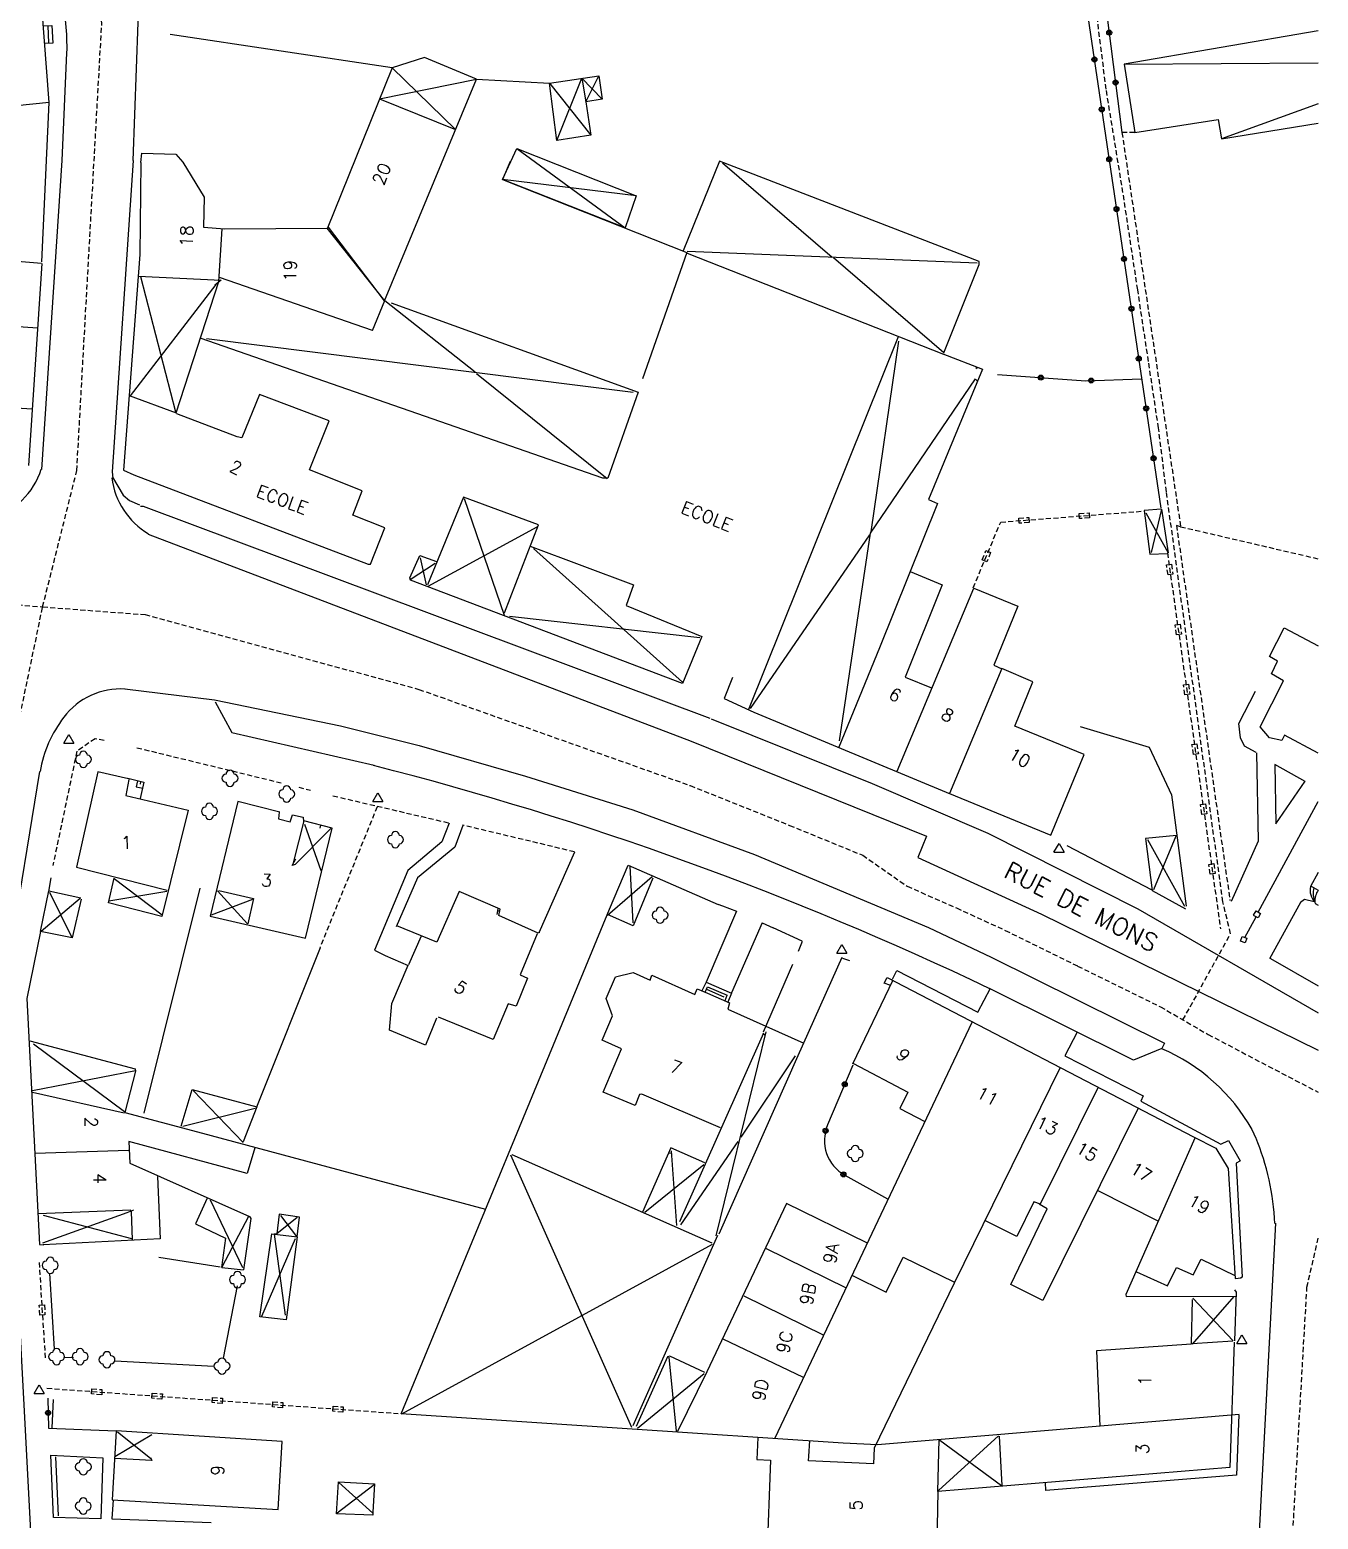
# Model space of a CAD drawing. Header units: millimetres. Extents: x 115992 to 117000, y 129000 to 130003.
# Drawn here: x 116872.1 to 117000, y 129285.1 to 129432.9 of the extents above; entities that cross this region are included whole.
import ezdxf
from ezdxf.enums import TextEntityAlignment as Align

# ---------------------------------------------------------------- set-up
doc = ezdxf.new("R2010")
doc.units = ezdxf.units.MM
doc.linetypes.add('DASHED', pattern=[0.75, 0.5, -0.25])
for name, color, linetype in [('W0001', 6, 'DASHED'), ('W0008', 7, 'CONTINUOUS'), ('W0100', 7, 'CONTINUOUS'), ('W0112', 1, 'DASHED'), ('W0300', 7, 'CONTINUOUS'), ('W0310', 3, 'CONTINUOUS'), ('W0322', 7, 'CONTINUOUS'), ('W0471', 7, 'CONTINUOUS'), ('W0989', 7, 'CONTINUOUS'), ('W0991', 7, 'CONTINUOUS')]:
    doc.layers.add(name, color=color, linetype=linetype)
doc.styles.get("Standard").update_dxf_attribs({"font": 'romans.shx', "width": 0.85})

msp = doc.modelspace()

# ---------------------------------------------------------------- linework, layer by layer
at = {"layer": 'W0001'}
for points in [[(116873.38, 129375.61), (116876.77, 129389.13), (116879.25, 129433.52), (116877.5, 129446.1), (116875.01, 129456.3), (116871.4, 129466.84), (116866.72, 129479.08), (116864.19, 129483.65), (116849.89, 129500)], [(116986.57, 129334.62), (116991.3, 129343.17), (116990.54, 129346.33), (116984.93, 129387.04), (116984.15, 129393.36), (116983.15, 129399.97), (116982.08, 129407.08), (116980.62, 129416.72), (116978.95, 129426.98), (116969.79, 129500)], [(116500, 129356.11), (116637.21, 129363.52), (116734.52, 129368.94), (116789.85, 129372.03), (116832.71, 129374.79), (116858.91, 129376.71), (116873.38, 129375.61)], [(116871, 129250), (116866.83, 129330.22), (116866.98, 129339.43), (116870.06, 129359.64), (116873.38, 129375.61)], [(116873.38, 129375.61), (116883.54, 129374.84), (116910.73, 129367.42), (116937.64, 129357.88), (116947.53, 129353.93), (116954.79, 129350.96), (116959.19, 129347.89), (116964.09, 129345.73), (116968.93, 129343.51), (116976.11, 129339.97), (116984.33, 129335.93), (116989.06, 129333.18), (117000, 129327.44)], [(116995.55, 129250), (116998.88, 129308.1), (117000, 129312.96)]]:
    msp.add_lwpolyline(points, dxfattribs=at)
at = {"layer": 'W0008'}
for points in [[(116840.17, 129500), (116843.3, 129496.11), (116846.97, 129492.45), (116851.3, 129488.57), (116854.96, 129485.91), (116860.21, 129482.39, -0.177549), (116860.95, 129481.01), (116869.53, 129454.32), (116875.2, 129436.36, -0.058926), (116875.76, 129430.6), (116875.3, 129419.91)], [(116882.37, 129419.9), (116882.86, 129433.59), (116882.53, 129444.02), (116881.64, 129452.67, 0.124275), (116864.43, 129489.82), (116860.85, 129494.78, -0.21658), (116859.46, 129500, 3.170576)]]:
    msp.add_lwpolyline(points, format="xyb", dxfattribs=at)
for points in [[(116875.3, 129419.91), (116873.26, 129389.24)], [(116882.37, 129419.9), (116880.28, 129389.01), (116880.33, 129388.39)], [(116880.32, 129388.48), (116881.36, 129386.71), (116882, 129386.15), (116883, 129385.74)], [(116883.09, 129385.59), (116883.35, 129385.59), (116939.62, 129364.57)], [(116883.85, 129382.84), (116937.76, 129362.27), (116961.13, 129352.86), (116960.25, 129350.75), (116972.53, 129345.13), (117000, 129331.61)], [(116881.54, 129367.49), (116890.45, 129366.37), (116902.93, 129363.79), (116910.74, 129361.84), (116921.31, 129358.82), (116931.98, 129355.46), (116944.05, 129351.04), (116961.32, 129343.78), (116967.54, 129340.86), (116984.73, 129332.31), (116984.46, 129331.8), (116981.65, 129330.64), (116967.38, 129337.74)], [(116890.52, 129366.19), (116892.17, 129363.14), (116906.28, 129359.9)], [(116939.73, 129364.5), (116955.73, 129358.07), (116967.19, 129353.15), (116982.08, 129345.64), (117000, 129335.31)], [(116873.07, 129359.28), (116870.07, 129340.83), (116869.73, 129336.6), (116869.74, 129330.25), (116873.96, 129250)], [(116993.41, 129323.74), (116993.8, 129322.89)], [(116995.75, 129314.45), (116992.35, 129250)]]:
    msp.add_lwpolyline(points, dxfattribs=at)
for centre, radius, start, end in [((116866.36, 129391.38), 7.19, 284.7658, 342.9936), ((116887.69, 129389.33), 7.5, 187.0707, 239.539), ((116881.14, 129360.35), 7.12, 86.5786, 142.7817), ((116885.25, 129357.19), 12.3, 142.6325, 170.2751), ((116824.08, 129037.38), 332.78, 64.4891, 75.708), ((116977.16, 129314.57), 18.68, 29.4194, 66.9298), ((116970.59, 129313.31), 25.13, 2.5142, 22.5508)]:
    msp.add_arc(centre, radius, start, end, dxfattribs=at)
at = {"layer": 'W0100'}
for points in [[(116874.02, 129425.67), (116873.3, 129435.23)], [(116873.45, 129433.27), (116874.3, 129433.31), (116874.4, 129431.55), (116873.58, 129431.53)], [(116874, 129431.54), (116873.92, 129433.29)], [(117000, 129432.78), (116980.75, 129429.46), (116981.78, 129422.67), (116990.07, 129423.97), (116990.39, 129422.07), (117000, 129423.6)], [(116908.07, 129429.11), (116886.05, 129432.41)], [(116911.3, 129430.14), (116908.07, 129429.11), (116901.63, 129413.12)], [(116916.45, 129427.98), (116911.3, 129430.14)], [(116980.75, 129429.46), (117000, 129429.59)], [(116906.82, 129426.02), (116914.37, 129422.97), (116908.07, 129429.11)], [(116906.82, 129426.02), (116916.45, 129427.98), (116923.7, 129427.57), (116928.59, 129428.32), (116928.92, 129425.99), (116927.29, 129425.73), (116927.78, 129422.42), (116924.42, 129421.89), (116923.7, 129427.57), (116927.78, 129422.42)], [(116924.42, 129421.89), (116926.91, 129428.06), (116927.29, 129425.73), (116928.59, 129428.32)], [(116928.92, 129425.99), (116926.91, 129428.06)], [(116907.31, 129405.99), (116916.45, 129427.98)], [(116874.02, 129425.67), (116862.31, 129424.48)], [(116873.3, 129409.86), (116874.02, 129425.67)], [(117000, 129425.52), (116990.39, 129422.07)], [(116920.45, 129421.1), (116932.31, 129416.4), (116931.22, 129413.23), (116919.03, 129418.01), (116920.45, 129421.1), (116931.22, 129413.23)], [(116883.13, 129419.7), (116883.03, 129410.58), (116881.97, 129396.57), (116886.64, 129394.87), (116890.87, 129407.9), (116891.19, 129413.12)], [(116883.13, 129419.7), (116883.23, 129420.63), (116886.61, 129420.53), (116887.29, 129419.73)], [(116887.29, 129419.73), (116889.42, 129416.25), (116889.36, 129413.28), (116891.45, 129413.12), (116901.6, 129413.2), (116907.32, 129405.98)], [(116919.8, 129419.8), (116919.03, 129418.01), (116937.32, 129410.78), (116932.93, 129398.23)], [(116962.85, 129400.83), (116966.34, 129409.59), (116966.33, 129409.87), (116940.57, 129419.85), (116936.97, 129410.93)], [(116940.87, 129419.66), (116951.76, 129410.32)], [(116932.31, 129416.4), (116919.03, 129418.01)], [(116907.31, 129405.99), (116901.76, 129413.28)], [(116873.28, 129409.7), (116870.87, 129409.89), (116870.9, 129410.61), (116863.79, 129410.95), (116860.62, 129410.61), (116860.61, 129409.2), (116862.54, 129409.12), (116862.48, 129407.46), (116858.71, 129407.61), (116858.61, 129404.26)], [(116937.35, 129410.9), (116966.15, 129409.76)], [(116937.35, 129410.72), (116962.81, 129400.7)], [(116873.3, 129409.69), (116871.98, 129389.64)], [(116951.89, 129410.28), (116962.84, 129400.85)], [(116890.56, 129407.6), (116882.06, 129396.55)], [(116882.9, 129408.42), (116891.11, 129408.02), (116890.48, 129407.54)], [(116883.08, 129408.39), (116886.57, 129394.96)], [(116906.12, 129403.03), (116890.94, 129408.29)], [(116906.12, 129403.03), (116907.34, 129406.02), (116916.3, 129398.93)], [(116907.97, 129405.77), (116932.5, 129396.9), (116929.48, 129388.39), (116929, 129388.39), (116889.02, 129402.29)], [(116872.86, 129403.26), (116858.46, 129404.26), (116855.44, 129404.06)], [(116889.63, 129402.25), (116932.01, 129396.9)], [(116958.3, 129402.42), (116943.44, 129365.43)], [(116958.33, 129401.98), (116955.58, 129383.05)], [(116962.74, 129400.72), (116966.67, 129399.19), (116961.3, 129386.25), (116962.2, 129385.88), (116956.46, 129371.53), (116952.4, 129361.69)], [(116916.46, 129398.78), (116929.41, 129388.35)], [(116966.02, 129399.37), (116966.15, 129399.28)], [(116965.96, 129398.23), (116955.54, 129382.91), (116952.46, 129362.3)], [(116965.99, 129398.2), (116966.21, 129397.98)], [(116863.56, 129395.78), (116872.36, 129395.27)], [(116881.97, 129396.61), (116881.42, 129389.17), (116882.42, 129388.7), (116905.68, 129379.85), (116905.92, 129379.85), (116907.35, 129383.45), (116904.16, 129384.72), (116905.09, 129387.13), (116899.87, 129389.2), (116901.81, 129394.06), (116894.92, 129396.68), (116893.14, 129392.38), (116892.69, 129392.47), (116886.71, 129394.78)], [(116919.24, 129375.02), (116922.61, 129383.74), (116915.15, 129386.51), (116911.57, 129377.79)], [(116915.21, 129386.36), (116919.19, 129374.8)], [(116984.4, 129385.32), (116982.72, 129385.17), (116983.28, 129380.84), (116985.04, 129380.92)], [(116984.43, 129385.31), (116983.43, 129380.99)], [(116984.43, 129385.31), (116985.1, 129380.96)], [(116982.89, 129384.93), (116985.1, 129380.96)], [(116922.43, 129383.52), (116911.63, 129377.62)], [(116955.46, 129382.77), (116943.62, 129365.53)], [(116921.78, 129381.62), (116932.04, 129377.78), (116931.3, 129375.75), (116938.82, 129372.67), (116936.88, 129368), (116909.88, 129378.26), (116909.83, 129378.48), (116910.81, 129380.72), (116912.49, 129380.1)], [(116922.11, 129381.4), (116936.9, 129368.13)], [(116912.33, 129379.9), (116909.85, 129378.3)], [(116910.85, 129380.48), (116911.45, 129377.78)], [(116959.51, 129379.11), (116962.67, 129377.79), (116959.01, 129368.65), (116961.6, 129367.56)], [(116965.78, 129377.43), (116958.16, 129359.27)], [(116965.83, 129377.46), (116970.18, 129375.67), (116967.8, 129369.84), (116968.6, 129369.45)], [(116919.73, 129374.7), (116938.62, 129372.58)], [(116995.15, 129362.62), (116994.23, 129363.71), (116996.56, 129368.28), (116995.36, 129368.96), (116995.96, 129370.21), (116995.15, 129370.67), (116996.63, 129373.52), (117000, 129371.73)], [(116941.85, 129368.59), (116941.04, 129366.52), (116943.98, 129365.17), (116963.47, 129357.05)], [(116976.36, 129363.73), (116983.21, 129361.68), (116985.45, 129356.97), (116986.88, 129345.9)], [(117000, 129361.1), (116996.65, 129362.89), (116996.4, 129362.36), (116995.15, 129362.62), (116995.15, 129362.62)], [(116881.89, 129358.53), (116878.86, 129359.23), (116876.73, 129349.79), (116885.75, 129347.5)], [(116881.83, 129358.61), (116883.42, 129358.23), (116883.07, 129356.58)], [(116881.92, 129358.48), (116881.65, 129356.9), (116887.84, 129355.44), (116885.22, 129344.89), (116879.92, 129346.24), (116880.49, 129348.7)], [(116882.79, 129358.35), (116882.66, 129357.76), (116883.31, 129357.62)], [(116883.1, 129358.29), (116883.05, 129358)], [(116892.77, 129356.29), (116890.02, 129344.92), (116899.47, 129342.73), (116902.12, 129353.66), (116899.31, 129354.38), (116898.24, 129350.22)], [(116892.77, 129356.34), (116896.93, 129355.28)], [(116896.86, 129355.24), (116896.78, 129354.56), (116897.96, 129354.29), (116898.17, 129354.96), (116899.23, 129354.74), (116899.27, 129354.31)], [(116901.98, 129353.62), (116898.45, 129350.03), (116898.15, 129349.96), (116898.5, 129350.62)], [(116899.37, 129354.03), (116901, 129349.46)], [(116900.95, 129353.94), (116900.88, 129353.65)], [(116985.93, 129352.91), (116982.84, 129352.61), (116983.5, 129347.47), (116986.83, 129345.64)], [(116985.87, 129352.86), (116983.64, 129347.52)], [(116975.04, 129351.92), (116983.48, 129347.54)], [(116983.06, 129352.54), (116986.74, 129345.91)], [(116992.16, 129295.47), (116956.24, 129292.47), (116952.84, 129292.61), (116908.96, 129295.53), (116929.64, 129345.62), (116931.5, 129349.98), (116940.43, 129346.08)], [(116931.66, 129349.87), (116931.96, 129344.25)], [(116874.18, 129348.73), (116873.97, 129347.37)], [(116880.48, 129348.66), (116885.25, 129345.04)], [(116933.89, 129348.82), (116929.44, 129344.98)], [(116933.94, 129348.68), (116931.99, 129343.97), (116929.44, 129345.07)], [(117000, 129349.25), (116999.22, 129347.85)], [(116873.16, 129343.39), (116873.98, 129347.43), (116877.18, 129346.72)], [(116874.06, 129347.3), (116876.25, 129342.86)], [(116885.72, 129347.38), (116879.94, 129346.39)], [(116890.75, 129347.43), (116893.73, 129344.16)], [(116890.87, 129347.47), (116894.32, 129346.68), (116893.75, 129344.15)], [(116922.7, 129343.29), (116922.58, 129343.22), (116918.65, 129344.97), (116918.81, 129345.6), (116914.74, 129347.35), (116912.52, 129342.33), (116908.55, 129343.96)], [(116999.29, 129347.88), (117000, 129347.51)], [(116877.19, 129346.61), (116876.32, 129342.76), (116873.16, 129343.38), (116871.82, 129336.75), (116873.07, 129312.33), (116873.5, 129312.3)], [(116877.12, 129346.68), (116873.24, 129343.39)], [(116894.2, 129346.56), (116890.1, 129345.03)], [(116918.57, 129345.65), (116918.48, 129345.08)], [(116918.55, 129345.47), (116918.77, 129345.41)], [(116940.39, 129346.11), (116940.86, 129345.93)], [(116999.66, 129346.3), (116999.7, 129346.17)], [(116999.7, 129346.17), (117000, 129346.02)], [(116910.95, 129342.92), (116909.69, 129340.1)], [(116922.48, 129343.18), (116920.78, 129339.09), (116921.51, 129338.76), (116920.37, 129335.98), (116919.59, 129336.23), (116918.11, 129332.69), (116912.68, 129334.89)], [(116948.77, 129342.43), (116945.9, 129343.75)], [(116948.41, 129341.43), (116948.8, 129342.44)], [(116907.38, 129341), (116909.66, 129340.02)], [(116912.46, 129334.78), (116911.39, 129332.11), (116907.81, 129333.61), (116908.04, 129336.24), (116909.67, 129340.06)], [(116952.72, 129340.81), (116948.33, 129331.05), (116940.5, 129313.37)], [(116947.82, 129340.13), (116944.91, 129333.4)], [(116952.78, 129340.76), (116953.48, 129340.53)], [(116995.26, 129340.7), (117000, 129338.02)], [(116940.68, 129323.91), (116932.87, 129327.26), (116932.61, 129327.22), (116932.18, 129326.14), (116929.01, 129327.45), (116930.84, 129331.76), (116928.92, 129332.62), (116929.94, 129335.03), (116929.31, 129336.75), (116930.24, 129338.89), (116932, 129339.32), (116933.69, 129338.57), (116933.84, 129339.07), (116938.11, 129337.14), (116938.34, 129337.72), (116939.38, 129337.28), (116941.57, 129336.31), (116941.39, 129335.7), (116948.93, 129332.32)], [(116939.25, 129338.37), (116938.83, 129337.51)], [(116939.17, 129337.43), (116939.39, 129337.91), (116941.34, 129337.07)], [(116939.25, 129338.37), (116941.76, 129337.29)], [(116957.78, 129338.57), (116953.78, 129330.22)], [(116957.46, 129338.06), (116956.92, 129338.28), (116957.2, 129338.84), (116987.61, 129323.02), (116989.85, 129321.9), (116991.06, 129319.87), (116991.76, 129308.96), (116992.34, 129309.02)], [(116939.28, 129337.66), (116941, 129336.9)], [(116941.28, 129337.05), (116941.11, 129336.51)], [(116941.76, 129337.29), (116941.41, 129336.38)], [(116965.62, 129334.38), (116946.05, 129293.11)], [(116872.1, 129332.54), (116882.55, 129329.76), (116882.6, 129329.54), (116881.55, 129325.44), (116888.74, 129323.52), (116917.35, 129315.83)], [(116872.48, 129332.25), (116881.5, 129325.54)], [(116944.92, 129333.3), (116936.61, 129314.6)], [(116945.18, 129333.43), (116940.2, 129313.2)], [(116944.87, 129333.3), (116945.1, 129333.08)], [(116948.09, 129331.05), (116942.7, 129322.98)], [(116882.58, 129329.57), (116872.36, 129327.6)], [(116974.36, 129329.84), (116963.87, 129308.5), (116955.92, 129292.11), (116955.85, 129290.56), (116949.39, 129290.86), (116949.45, 129291.32), (116949.52, 129292.85)], [(116953.87, 129330.3), (116959.25, 129327.46), (116958.47, 129325.82), (116960.94, 129324.54)], [(116887.14, 129324.07), (116888.21, 129327.7), (116894.63, 129326.01), (116893.28, 129322.52)], [(116888.31, 129327.62), (116893.27, 129322.47)], [(116978.13, 129327.87), (116972.4, 129316.35)], [(116872.36, 129327.44), (116881.47, 129325.4)], [(116894.49, 129325.84), (116887.28, 129324.05)], [(116982.13, 129325.87), (116972.67, 129306.79), (116969.5, 129308.36), (116973.09, 129315.89), (116972.31, 129316.35)], [(116881.91, 129321.66), (116872.64, 129321.38)], [(116894.45, 129321.93), (116893.68, 129319.38), (116881.92, 129322.56), (116882.03, 129320.42), (116893.9, 129315.1), (116894.03, 129314.9), (116893.31, 129309.81), (116893.31, 129309.81)], [(116939.12, 129320.43), (116935.73, 129321.92), (116932.94, 129315.55)], [(116942.4, 129322.57), (116936.71, 129314.28)], [(116987.76, 129322.88), (116980.91, 129307.36), (116980.92, 129307.16), (116991.86, 129307.2)], [(116919.81, 129321.24), (116931.82, 129294.22)], [(116919.95, 129321.27), (116939.82, 129312.5)], [(116939, 129320.24), (116933.16, 129315.52)], [(116935.54, 129321.44), (116935.79, 129321.41)], [(116935.76, 129321.62), (116936.29, 129314.22)], [(116884.78, 129319.08), (116885.06, 129312.9), (116873.44, 129312.29)], [(116978.12, 129317.71), (116984.08, 129314.7)], [(116882.13, 129315.73), (116872.93, 129315.37)], [(116882.39, 129315.74), (116881.72, 129315.49), (116873.36, 129312.46)], [(116889.72, 129316.92), (116888.56, 129314.38), (116891.52, 129312.96), (116891.14, 129310.06)], [(116890.01, 129316.76), (116893.23, 129310.06)], [(116955.2, 129312.51), (116947.21, 129316.39), (116939.32, 129299.71), (116936.41, 129293.78)], [(116972.44, 129316.34), (116971.78, 129316.56), (116970.09, 129313.14), (116966.91, 129314.71)], [(116873.44, 129315.24), (116882.2, 129312.92)], [(116882.15, 129315.62), (116882.27, 129312.79)], [(116893.81, 129315.11), (116891.18, 129310.07)], [(116898.64, 129313.08), (116898.89, 129315.06), (116896.87, 129315.35), (116896.61, 129313.39)], [(116898.64, 129315.03), (116896.64, 129313.41)], [(116896.98, 129315.2), (116898.57, 129313.14)], [(116898.43, 129312.89), (116895.1, 129305.2)], [(116896.64, 129313.36), (116896.35, 129313.36), (116897.46, 129305.33)], [(116940.37, 129313.23), (116931.95, 129294.34)], [(116939.85, 129312.35), (116908.99, 129295.5)], [(116945.13, 129311.96), (116953.13, 129308.03)], [(116891.15, 129310.04), (116893.31, 129309.81)], [(116953.76, 129309.26), (116957.1, 129307.6), (116958.79, 129311.08), (116963.82, 129308.64)], [(116981.95, 129309.61), (116985.05, 129308.23), (116985.92, 129310.06), (116987.59, 129309.33), (116988.38, 129310.89), (116991.73, 129309.25)], [(116942.97, 129307.25), (116950.87, 129303.36)], [(116987.49, 129306.89), (116987.38, 129302.44), (116977.98, 129301.77), (116978.31, 129294.31)], [(116991.62, 129307.17), (116987.49, 129302.44)], [(116987.55, 129307.01), (116991.55, 129302.76)], [(116991.69, 129307.85), (116991.87, 129307.59), (116991.68, 129302.76)], [(116940.9, 129302.96), (116948.87, 129299.18)], [(116991.66, 129302.63), (116991.22, 129290.2), (116962.25, 129287.84), (116962.38, 129292.98)], [(116991.51, 129302.74), (116987.48, 129302.47)], [(116939.12, 129299.63), (116935.64, 129301.25), (116935.39, 129301.19), (116932.29, 129294.27)], [(116935.53, 129301.17), (116936.27, 129293.8)], [(116939.06, 129299.51), (116932.43, 129294.09)], [(116880.8, 129293.74), (116884.1, 129291.13)], [(116884.23, 129293.45), (116880.55, 129291.27)], [(116944.36, 129293.17), (116944.26, 129291.01), (116945.64, 129290.93), (116945.27, 129281.29)], [(116968.27, 129293.34), (116962.3, 129287.93)], [(116962.43, 129292.92), (116968.56, 129288.43)], [(116968.33, 129293.3), (116968.61, 129288.41)], [(116884.08, 129291.19), (116884.22, 129290.9), (116880.52, 129291.1)], [(116906.3, 129288.47), (116902.61, 129285.67)], [(116902.77, 129288.72), (116906.14, 129285.66)], [(116962.23, 129287.87), (116961.72, 129259.83)]]:
    msp.add_lwpolyline(points, dxfattribs=at)
for points in [[(116963.41, 129357.08), (116973.47, 129352.95), (116976.76, 129360.96), (116969.9, 129363.77), (116971.67, 129368.17), (116968.59, 129369.49), (116963.41, 129357.08)], [(116898.65, 129313.09), (116897.56, 129304.85), (116894.94, 129305.17), (116896.13, 129313.38), (116898.65, 129313.09)], [(116880.28, 129287), (116896.77, 129286.05), (116897.17, 129292.77), (116880.67, 129293.84), (116880.28, 129287)], [(116906.16, 129285.77), (116906.14, 129285.46), (116902.54, 129285.61), (116902.74, 129288.8), (116906.33, 129288.59), (116906.16, 129285.77)]]:
    msp.add_lwpolyline(points, close=True, dxfattribs=at)
for points in [[(116999.22, 129347.85, 0.232617), (116999.66, 129346.3, 0.687518)], [(116999.58, 129347.73, 0.164089), (116999.66, 129346.3, 1.187647)], [(117000, 129347.51, 0.159888), (116999.66, 129346.3, 1.484833)]]:
    msp.add_lwpolyline(points, format="xyb", dxfattribs=at)
at = {"layer": 'W0112'}
for p, q in [((116970.29, 129384.41), (116971.28, 129384.48)), ((116970.32, 129383.91), (116970.29, 129384.41)), ((116971.32, 129383.98), (116970.32, 129383.91)), ((116971.28, 129384.48), (116971.32, 129383.98)), ((116976.27, 129384.87), (116977.27, 129384.94)), ((116976.31, 129384.37), (116976.27, 129384.87)), ((116977.3, 129384.45), (116976.31, 129384.37)), ((116977.27, 129384.94), (116977.3, 129384.45)), ((116966.63, 129380.27), (116967.02, 129381.19)), ((116967.02, 129381.19), (116967.48, 129381)), ((116967.48, 129381), (116967.1, 129380.08)), ((116967.1, 129380.08), (116966.63, 129380.27)), ((116984.95, 129379.77), (116985.44, 129379.84)), ((116985.09, 129378.78), (116984.95, 129379.77)), ((116985.44, 129379.84), (116985.58, 129378.85)), ((116985.58, 129378.85), (116985.09, 129378.78)), ((116985.79, 129373.82), (116986.28, 129373.89)), ((116985.93, 129372.83), (116985.79, 129373.82)), ((116986.28, 129373.89), (116986.42, 129372.9)), ((116986.42, 129372.9), (116985.93, 129372.83)), ((116986.63, 129367.88), (116987.12, 129367.95)), ((116986.77, 129366.89), (116986.63, 129367.88)), ((116987.12, 129367.95), (116987.26, 129366.96)), ((116987.26, 129366.96), (116986.77, 129366.89)), ((116987.47, 129361.94), (116987.96, 129362.01)), ((116987.61, 129360.95), (116987.47, 129361.94)), ((116987.96, 129362.01), (116988.1, 129361.02)), ((116988.1, 129361.02), (116987.61, 129360.95)), ((116988.31, 129356), (116988.8, 129356.07)), ((116988.45, 129355.01), (116988.31, 129356)), ((116988.8, 129356.07), (116988.94, 129355.08)), ((116988.94, 129355.08), (116988.45, 129355.01)), ((116989.15, 129350.06), (116989.64, 129350.13)), ((116989.29, 129349.07), (116989.15, 129350.06)), ((116989.64, 129350.13), (116989.78, 129349.14)), ((116989.78, 129349.14), (116989.29, 129349.07)), ((116993.59, 129345), (116993.83, 129345.43)), ((116993.83, 129345.43), (116994.27, 129345.19)), ((116994.03, 129344.76), (116993.59, 129345)), ((116994.27, 129345.19), (116994.03, 129344.76)), ((116992.29, 129342.42), (116992.46, 129342.9)), ((116992.76, 129342.26), (116992.29, 129342.42)), ((116992.46, 129342.9), (116992.93, 129342.73)), ((116992.93, 129342.73), (116992.76, 129342.26)), ((116873.05, 129306.33), (116873.55, 129306.36)), ((116873.11, 129305.33), (116873.05, 129306.33)), ((116873.61, 129305.36), (116873.11, 129305.33)), ((116873.55, 129306.36), (116873.61, 129305.36)), ((116878.24, 129297.5), (116878.27, 129298)), ((116878.27, 129298), (116879.27, 129297.93)), ((116879.24, 129297.43), (116878.24, 129297.5)), ((116879.27, 129297.93), (116879.24, 129297.43)), ((116884.22, 129297.07), (116884.26, 129297.57)), ((116885.22, 129297), (116884.22, 129297.07)), ((116884.26, 129297.57), (116885.26, 129297.5)), ((116885.26, 129297.5), (116885.22, 129297)), ((116890.21, 129296.64), (116890.24, 129297.14)), ((116891.21, 129296.57), (116890.21, 129296.64)), ((116890.24, 129297.14), (116891.24, 129297.07)), ((116891.24, 129297.07), (116891.21, 129296.57)), ((116896.19, 129296.21), (116896.23, 129296.71)), ((116896.23, 129296.71), (116897.23, 129296.64)), ((116897.23, 129296.64), (116897.19, 129296.14)), ((116897.19, 129296.14), (116896.19, 129296.21)), ((116902.18, 129295.78), (116902.21, 129296.28)), ((116903.17, 129295.71), (116902.18, 129295.78)), ((116902.21, 129296.28), (116903.21, 129296.21)), ((116903.21, 129296.21), (116903.17, 129295.71))]:
    msp.add_line(p, q, dxfattribs=at)
for points in [[(116981.78, 129422.67), (116980.52, 129422.68), (116986.34, 129383.56), (117000, 129380.38)], [(116965.75, 129377.51), (116968.48, 129384.02), (116982.77, 129385.12)], [(116986.34, 129383.56), (116985.93, 129383.69), (116991.24, 129346.47)], [(116985.03, 129380.97), (116990.3, 129343.66)], [(116879.49, 129362.34), (116878.59, 129362.53), (116876.78, 129361.29), (116874.39, 129349.93)], [(116882.74, 129361.63), (116897.28, 129358.09)], [(116898.8, 129357.72), (116899.98, 129357.42)], [(116906.58, 129355.78), (116900.88, 129341.75)], [(116902.2, 129356.86), (116913.76, 129354.16)], [(116926.17, 129351.3), (116915.06, 129353.95)], [(116873.02, 129310.56), (116873.65, 129300.88)], [(116873.81, 129298.07), (116908.68, 129295.57)]]:
    msp.add_lwpolyline(points, dxfattribs=at)
at = {"layer": 'W0300'}
for centre, start, end in [((116877.03, 129360.48), 90, 270), ((116877.43, 129360.88), 0, 180), ((116877.43, 129360.08), 180, 0), ((116877.83, 129360.48), 270, 90), ((116891.58, 129358.6), 90, 270), ((116891.98, 129359), 0, 180), ((116892.38, 129358.6), 270, 90), ((116891.98, 129358.2), 180, 0), ((116897.21, 129357.04), 90, 270), ((116897.61, 129357.44), 0, 180), ((116898.01, 129357.04), 270, 90), ((116889.54, 129355.32), 90, 270), ((116889.94, 129355.72), 0, 180), ((116890.34, 129355.32), 270, 90), ((116897.61, 129356.64), 180, 0), ((116889.94, 129354.92), 180, 0), ((116908, 129352.51), 90, 270), ((116908.4, 129352.91), 0, 180), ((116908.8, 129352.51), 270, 90), ((116908.4, 129352.11), 180, 0), ((116934.27, 129345.01), 90, 270), ((116934.67, 129345.41), 0, 180), ((116935.07, 129345.01), 270, 90), ((116934.67, 129344.61), 180, 0), ((116953.64, 129321.36), 90, 270), ((116954.04, 129321.76), 0, 180), ((116954.44, 129321.36), 270, 90), ((116954.04, 129320.96), 180, 0), ((116873.73, 129310.27), 90, 270), ((116874.13, 129310.67), 0, 180), ((116874.13, 129309.87), 180, 0), ((116874.53, 129310.27), 270, 90), ((116892.32, 129308.85), 90, 270), ((116892.72, 129309.25), 0, 180), ((116892.72, 129308.45), 180, 0), ((116893.12, 129308.85), 270, 90), ((116874.36, 129301.21), 90, 270), ((116874.76, 129301.61), 0, 180), ((116875.16, 129301.21), 270, 90), ((116876.7, 129301.21), 90, 270), ((116877.1, 129301.61), 0, 180), ((116877.5, 129301.21), 270, 90), ((116879.36, 129300.9), 90, 270), ((116879.76, 129301.3), 0, 180), ((116880.16, 129300.9), 270, 90), ((116891.18, 129300.67), 0, 180), ((116874.76, 129300.81), 180, 0), ((116877.1, 129300.81), 180, 0), ((116879.76, 129300.5), 180, 0), ((116890.78, 129300.27), 90, 270), ((116891.18, 129299.87), 180, 0), ((116891.58, 129300.27), 270, 90), ((116877.02, 129290.27), 90, 270), ((116877.42, 129290.67), 0, 180), ((116877.82, 129290.27), 270, 90), ((116877.42, 129289.87), 180, 0), ((116877.01, 129286.38), 90, 270), ((116877.41, 129286.78), 0, 180), ((116877.81, 129286.38), 270, 90), ((116877.41, 129285.98), 180, 0)]:
    msp.add_arc(centre, 0.4, start, end, dxfattribs=at)
at = {"layer": 'W0310'}
for points in [[(116994.03, 129345.33), (117000, 129356.3)], [(116888.97, 129347.68), (116883.43, 129325.37)], [(116992.73, 129342.8), (116993.83, 129344.86)], [(116894.63, 129326.01), (116900.96, 129341.81)], [(116891.01, 129310.1), (116884.91, 129311.03)], [(116874.06, 129309.48), (116874.53, 129301.94)], [(116891.32, 129301.04), (116892.73, 129308.22)], [(116875.55, 129301.13), (116876.45, 129301.14)], [(116880.55, 129300.78), (116890.38, 129300.26)], [(116874.41, 129296.96), (116874.28, 129294.15)], [(116874.64, 129291.27), (116874.91, 129285.4)]]:
    msp.add_lwpolyline(points, dxfattribs=at)
at = {"layer": 'W0322'}
for points in [[(116977.26, 129448.16), (116980.52, 129422.68)], [(116975.52, 129445.13), (116984.39, 129385.42)], [(116968.17, 129398.66), (116976.94, 129398.05), (116982.45, 129398.25)], [(116873.88, 129297.07), (116873.97, 129294.12)]]:
    msp.add_lwpolyline(points, dxfattribs=at)
msp.add_lwpolyline([(116953.8, 129330.14), (116951.3, 129324.2, 0.38232), (116953.02, 129319.2), (116957.24, 129316.86)], format="xyb", dxfattribs=at)
for centre, radius in [((116979.25, 129432.6), 0.25), ((116979.25, 129432.6), 0.15), ((116977.78, 129429.93), 0.25), ((116977.78, 129429.93), 0.15), ((116979.89, 129427.64), 0.25), ((116979.89, 129427.64), 0.15), ((116978.51, 129424.98), 0.25), ((116978.51, 129424.98), 0.15), ((116979.25, 129420.03), 0.25), ((116979.25, 129420.03), 0.15), ((116979.98, 129415.09), 0.25), ((116979.98, 129415.09), 0.15), ((116980.72, 129410.14), 0.25), ((116980.72, 129410.14), 0.15), ((116981.45, 129405.2), 0.25), ((116981.45, 129405.2), 0.15), ((116982.19, 129400.25), 0.25), ((116982.19, 129400.25), 0.15), ((116972.47, 129398.36), 0.25), ((116972.47, 129398.36), 0.15), ((116977.46, 129398.07), 0.25), ((116977.46, 129398.07), 0.15), ((116982.92, 129395.31), 0.25), ((116982.92, 129395.31), 0.15), ((116983.66, 129390.36), 0.25), ((116983.66, 129390.36), 0.15), ((116953, 129328.24), 0.25), ((116953, 129328.24), 0.15), ((116951.1, 129323.62), 0.25), ((116951.1, 129323.62), 0.15), ((116952.87, 129319.29), 0.25), ((116952.87, 129319.29), 0.15), ((116873.92, 129295.63), 0.25), ((116873.92, 129295.63), 0.15)]:
    msp.add_circle(centre, radius, dxfattribs=at)
at = {"layer": 'W0471'}
for p, q in [((116875.49, 129362.08), (116875.99, 129362.94)), ((116875.49, 129362.08), (116876.49, 129362.08)), ((116875.99, 129362.94), (116876.49, 129362.08)), ((116906.14, 129356.3), (116906.64, 129357.16)), ((116906.64, 129357.16), (116907.14, 129356.3)), ((116906.14, 129356.3), (116907.14, 129356.3)), ((116973.77, 129351.26), (116974.27, 129352.13)), ((116973.77, 129351.26), (116974.77, 129351.26)), ((116974.27, 129352.13), (116974.77, 129351.26)), ((116952.21, 129341.25), (116952.71, 129342.12)), ((116952.21, 129341.25), (116953.21, 129341.25)), ((116952.71, 129342.12), (116953.21, 129341.25)), ((116991.93, 129302.51), (116992.43, 129303.38)), ((116991.93, 129302.51), (116992.93, 129302.51)), ((116992.43, 129303.38), (116992.93, 129302.51)), ((116872.53, 129297.56), (116873.03, 129298.42)), ((116873.03, 129298.42), (116873.53, 129297.56)), ((116872.53, 129297.56), (116873.53, 129297.56))]:
    msp.add_line(p, q, dxfattribs=at)
at = {"layer": 'W0989'}
for points in [[(116993.84, 129361.15), (116992.68, 129361.8), (116992.28, 129362.62), (116992.12, 129364.03), (116993.78, 129367.25)], [(116991.39, 129346.4), (116994.08, 129352.4), (116993.89, 129361.11)], [(116998.7, 129358.29), (116995.7, 129359.96), (116995.78, 129354.07), (116998.7, 129358.31)], [(116913.73, 129354.13), (116913.02, 129352.29), (116909.64, 129349.45), (116906.31, 129341.53), (116907.45, 129340.99)], [(116915.08, 129353.9), (116914.28, 129351.77), (116910.6, 129348.71), (116908.48, 129343.86)], [(116922.68, 129343.3), (116926.22, 129351.3)], [(116942.27, 129345.41), (116939.25, 129338.37)], [(116940.86, 129345.93), (116942.27, 129345.41)], [(116999.6, 129346.33), (116998.63, 129346.57), (116998.24, 129346.27), (116995.17, 129340.69)], [(116944.8, 129344.26), (116941.75, 129337.3)], [(116944.8, 129344.26), (116945.9, 129343.75)], [(116957.73, 129338.68), (116958.16, 129339.53), (116966.21, 129335.39), (116967.46, 129337.77)], [(116976.08, 129333.4), (116974.86, 129331.06), (116982.61, 129327.08), (116982.38, 129326.57), (116990.32, 129322.3), (116991.11, 129322.67), (116992.26, 129320.63), (116992.22, 129320.62), (116991.87, 129320.42), (116992.46, 129309.09), (116992.27, 129308.99)], [(116992.12, 129295.43), (116991.88, 129289.45), (116972.96, 129287.93), (116972.93, 129288.73)], [(116873.97, 129294.12), (116880.67, 129293.84)], [(116879.36, 129291.17), (116879.16, 129285.12), (116874.47, 129285.24), (116874.18, 129291.44), (116879.34, 129291.18)], [(116880.38, 129287.01), (116880.25, 129285.12), (116890.1, 129284.76)]]:
    msp.add_lwpolyline(points, dxfattribs=at)

# ---------------------------------------------------------------- texts
msp.add_text('RUE DE MONS', height=1.75, rotation=333.0547, dxfattribs=at).set_placement((116976.48, 129345.85), align=Align.MIDDLE)
at = {"layer": 'W0991'}
for s, rotation, p in [('20', 67.4325, (116907.04, 129418.56)), ('18', 87.9705, (116887.67, 129412.41)), ('19', 89.3407, (116897.94, 129408.98)), ('2', 334.0238, (116892.56, 129389.45)), ('ECOLE', 339.4159, (116897.15, 129386.26)), ('ECOLE', 338.3905, (116939.31, 129384.6)), ('6', 329.3407, (116958.01, 129366.88)), ('8', 329.3407, (116963.21, 129364.87)), ('10', 329.3407, (116970.36, 129360.64)), ('1', 1.9461, (116881.7, 129352.23)), ('3', 356.1574, (116895.61, 129348.48)), ('5', 323.5572, (116914.88, 129337.82)), ('7', 339.9973, (116936.25, 129329.93)), ('9', 312.6729, (116958.79, 129331.12)), ('11', 331.4908, (116967.18, 129327.05)), ('2', 269.3407, (116878.19, 129324.48)), ('13', 333.7501, (116973.06, 129324.12)), ('15', 328.9023, (116977.03, 129321.55)), ('17', 328.7341, (116982.43, 129319.51)), ('4', 269.3407, (116879.07, 129318.88)), ('19', 330.1724, (116988.17, 129316.33)), ('9A', 79.3407, (116951.65, 129311.46)), ('9B', 79.3407, (116949.34, 129307.43)), ('9C', 77.3407, (116947.04, 129302.64)), ('9D', 77.3407, (116944.63, 129297.91)), ('1', 89.3407, (116982.8, 129298.84)), ('3', 89.3407, (116982.56, 129292.05)), ('9', 89.3407, (116890.75, 129289.93)), ('5', 89.3407, (116954.12, 129286.47))]:
    msp.add_text(s, height=1.25, rotation=rotation, dxfattribs=at).set_placement(p, align=Align.MIDDLE)

doc.saveas('drawing.dxf')
